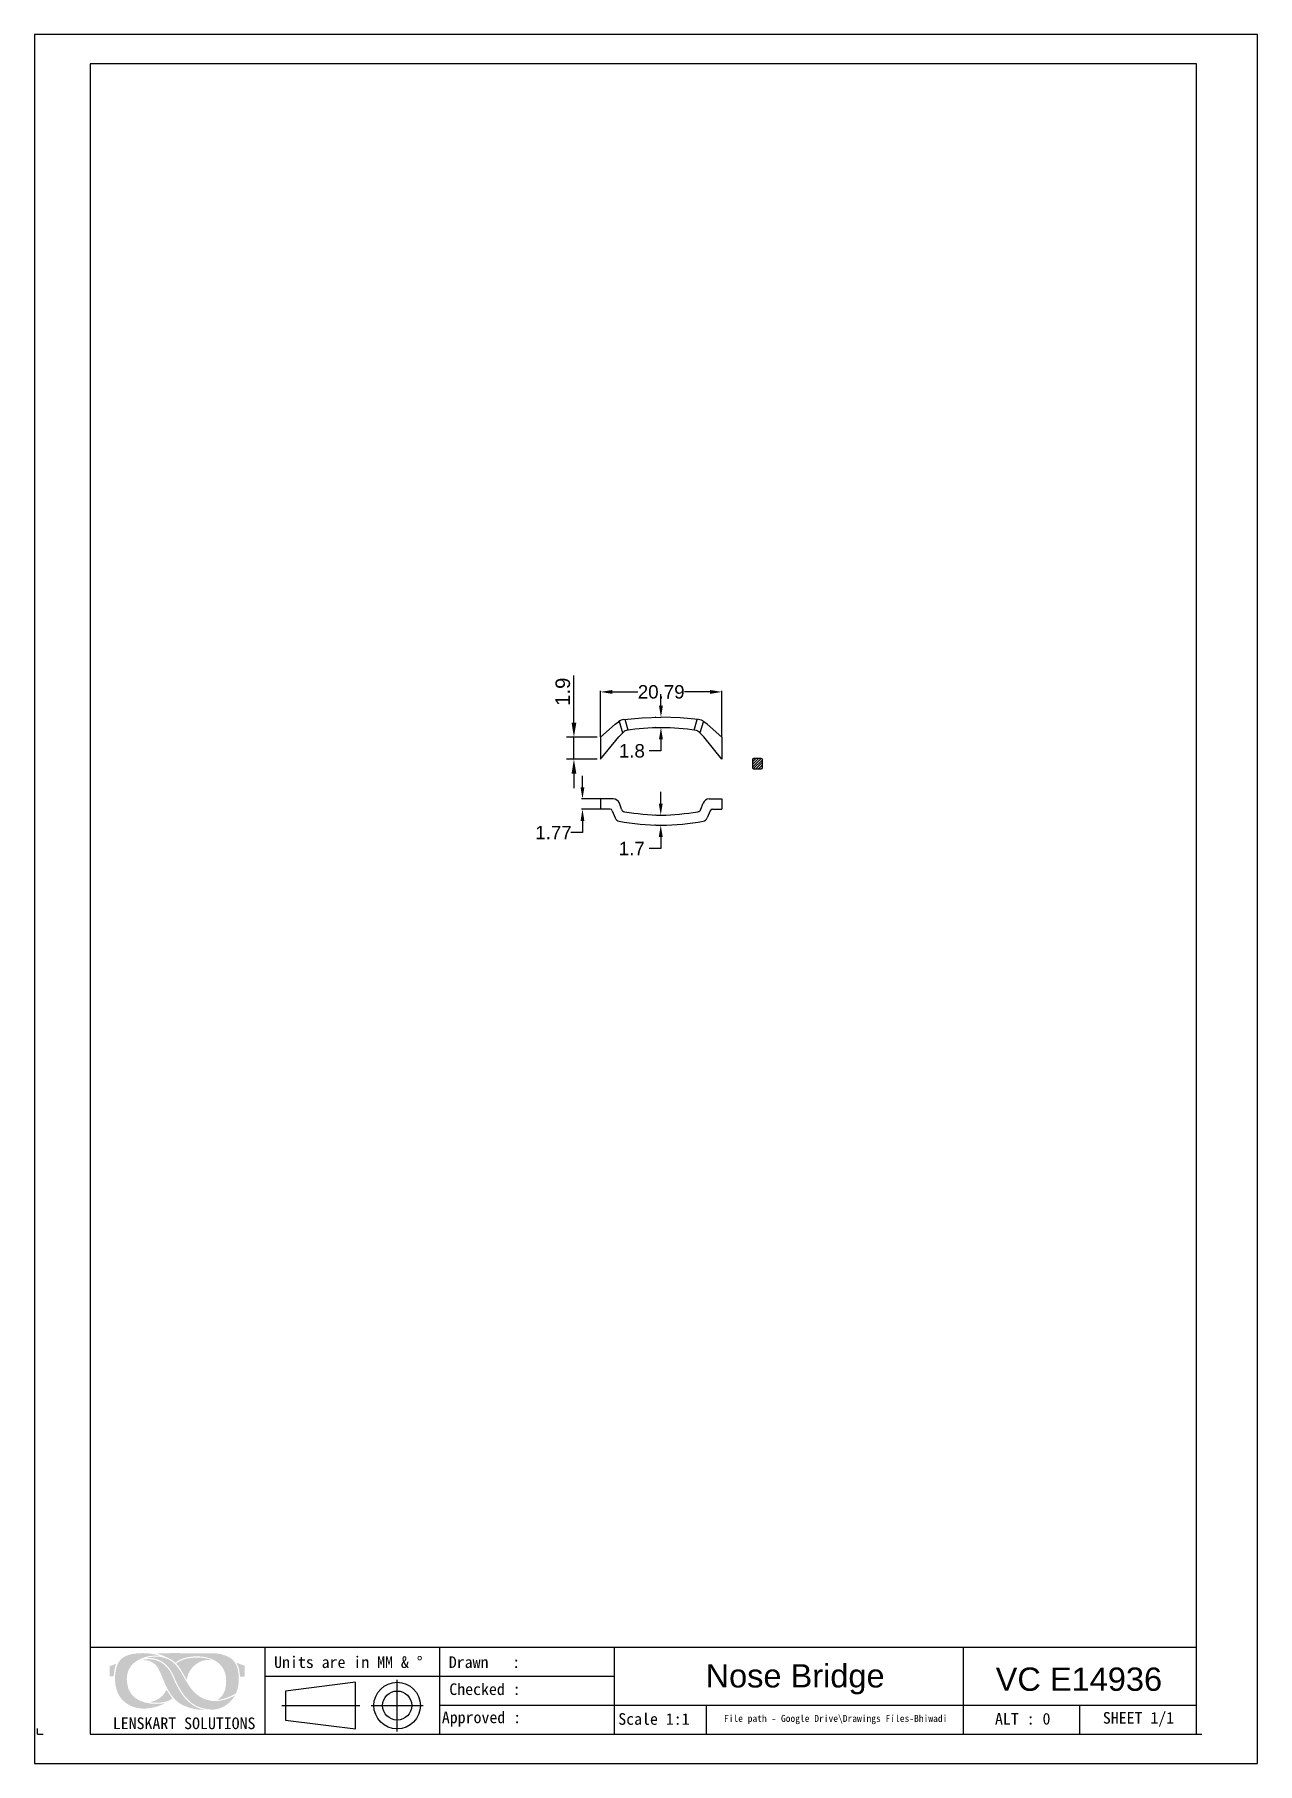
# Model space of a CAD drawing. Header units: millimetres. Extents: x 1944 to 2154, y 1443 to 1740.
import ezdxf

# ---------------------------------------------------------------- set-up
doc = ezdxf.new("R2010")
doc.units = ezdxf.units.MM
doc.layers.add('Dimension', color=3, linetype='Continuous')
doc.layers.add('图框-线条', color=7, linetype='Continuous')
doc.layers.add('绘图层', color=7, linetype='Continuous', lineweight=15)
doc.styles.get("Standard").update_dxf_attribs({"font": 'arial.ttf'})
doc.styles.add('宋体', font='SimSun.ttf')
doc.styles.add('样式 1', font='romant.shx')
doc.dimstyles.new('ISO-25$0', dxfattribs={"dimtxt": 2.5, "dimasz": 2.5, "dimexe": 0.5, "dimexo": 1, "dimgap": 1, "dimtad": 0, "dimtih": 1, "dimtoh": 1, "dimdec": 1, "dimzin": 10, "dimdsep": 46, "dimlunit": 6, "dimtxsty": '样式 1', "dimcen": 0, "dimclrd": 256, "dimclre": 256, "dimclrt": 7, "dimazin": 0, "dimtfac": 1, "dimtdec": 1, "dimtofl": 0, "dimtmove": 0, "dimatfit": 0, "dimfxl": 1, "dimtolj": 1, "dimtzin": 10, "dimarcsym": 0})
doc.dimstyles.new('Standard$0', dxfattribs={"dimtxt": 2.3, "dimasz": 2, "dimexe": 1, "dimexo": 1, "dimgap": 1, "dimtad": 0, "dimtih": 1, "dimtoh": 1, "dimdec": 1, "dimzin": 0, "dimdsep": 46, "dimtxsty": 'Standard', "dimcen": 0, "dimclrd": 4, "dimclre": 4, "dimclrt": 4, "dimadec": 1, "dimazin": 0, "dimtfac": 1, "dimtdec": 1, "dimtofl": 0, "dimtmove": 0, "dimatfit": 0, "dimfxl": 1, "dimtolj": 1, "dimtzin": 0, "dimarcsym": 0})

# ---------------------------------------------------------------- blocks, each defined once
blk = doc.blocks.new('*D19')
at = {"layer": 'Defpoints', "color": 0, "transparency": 16777216}
for p in [(2036.71, 1619.39), (2041.3, 1619.39), (2041.3, 1615.6)]:
    blk.add_point(p, dxfattribs=at)
at = {"layer": 'Dimension', "color": 0, "lineweight": -2, "transparency": 16777216}
for p, q in [((2036.71, 1621.89), (2036.71, 1629.97)), ((2040.68, 1619.39), (2035.46, 1619.39)), ((2036.71, 1615.6), (2036.71, 1619.39)), ((2040.68, 1615.6), (2035.46, 1615.6)), ((2036.71, 1613.1), (2036.71, 1610.6))]:
    blk.add_line(p, q, dxfattribs=at)
at = {"layer": 'Dimension', "color": 0, "transparency": 16777216}
for points in [[(2036.3, 1621.89), (2037.13, 1621.89), (2036.71, 1619.39)], [(2036.3, 1613.1), (2037.13, 1613.1), (2036.71, 1615.6)]]:
    blk.add_solid(points, dxfattribs=at)
at = {"layer": 'Dimension', "color": 0, "transparency": 16777216, "insert": (2034.81, 1627.18), "char_height": 2.5, "attachment_point": 5, "rotation": 90}
blk.add_mtext('1.9', dxfattribs=at)
blk = doc.blocks.new('*D20')
at = {"color": 0, "lineweight": -2, "transparency": 16777216}
for p, q in [((2038.18, 1610.77), (2038.18, 1612.77)), ((2041.24, 1608.77), (2038, 1608.77)), ((2041.24, 1607), (2038, 1607)), ((2038.18, 1605), (2038.18, 1603)), ((2038.18, 1603), (2036.18, 1603))]:
    blk.add_line(p, q, dxfattribs=at)
at = {"color": 0, "transparency": 16777216}
for points in [[(2037.85, 1610.77), (2038.51, 1610.77), (2038.18, 1608.77)], [(2037.85, 1605), (2038.51, 1605), (2038.18, 1607)]]:
    blk.add_solid(points, dxfattribs=at)
at = {"layer": 'Defpoints', "color": 0, "transparency": 16777216}
for p in [(2038.18, 1607), (2041.3, 1608.77), (2041.3, 1607)]:
    blk.add_point(p, dxfattribs=at)
at = {"color": 0, "lineweight": 9, "transparency": 16777216, "insert": (2033.21, 1603), "char_height": 2.3, "attachment_point": 5}
blk.add_mtext('\\A1;1.77', dxfattribs=at)
blk = doc.blocks.new('*D21')
at = {"color": 0, "lineweight": -2, "transparency": 16777216}
for p, q in [((2041.3, 1619.46), (2041.3, 1627.34)), ((2043.3, 1627.16), (2047.71, 1627.16)), ((2060.1, 1627.16), (2055.69, 1627.16)), ((2062.1, 1619.46), (2062.1, 1627.34))]:
    blk.add_line(p, q, dxfattribs=at)
at = {"color": 0, "transparency": 16777216}
for points in [[(2043.3, 1627.49), (2043.3, 1626.82), (2041.3, 1627.16)], [(2060.1, 1627.49), (2060.1, 1626.82), (2062.1, 1627.16)]]:
    blk.add_solid(points, dxfattribs=at)
at = {"layer": 'Defpoints', "color": 0, "transparency": 16777216}
for p in [(2062.1, 1627.16), (2041.3, 1619.39), (2062.1, 1619.39)]:
    blk.add_point(p, dxfattribs=at)
at = {"color": 0, "lineweight": 9, "transparency": 16777216, "insert": (2051.7, 1627.16), "char_height": 2.3, "attachment_point": 5}
blk.add_mtext('\\A1;20.79', dxfattribs=at)
blk = doc.blocks.new('*D22')
at = {"color": 3, "lineweight": -2, "ltscale": 1000, "transparency": 16777216}
for p, q in [((2051.62, 1607.99), (2051.62, 1609.99)), ((2050.7, 1605.99), (2050.62, 1605.99)), ((2050.71, 1604.26), (2050.62, 1604.26)), ((2051.62, 1602.26), (2051.62, 1600.26)), ((2051.62, 1600.26), (2049.62, 1600.26))]:
    blk.add_line(p, q, dxfattribs=at)
at = {"color": 3, "ltscale": 1000, "transparency": 16777216}
for points in [[(2051.29, 1607.99), (2051.96, 1607.99), (2051.62, 1605.99)], [(2051.29, 1602.26), (2051.96, 1602.26), (2051.62, 1604.26)]]:
    blk.add_solid(points, dxfattribs=at)
at = {"layer": 'Defpoints', "color": 0, "ltscale": 1000, "transparency": 16777216}
for p in [(2051.62, 1604.26), (2051.7, 1605.99), (2051.71, 1604.26)]:
    blk.add_point(p, dxfattribs=at)
at = {"color": 3, "ltscale": 1000, "transparency": 16777216, "insert": (2046.64, 1600.26), "char_height": 2.3, "attachment_point": 5}
blk.add_mtext('\\A1;1.7', dxfattribs=at)
blk = doc.blocks.new('*D23')
at = {"color": 3, "lineweight": -2, "ltscale": 1000, "transparency": 16777216}
for p, q in [((2051.65, 1624.8), (2051.65, 1626.8)), ((2050.7, 1622.8), (2050.65, 1622.8)), ((2050.7, 1621.02), (2050.65, 1621.02)), ((2051.65, 1619.02), (2051.65, 1617.02)), ((2051.65, 1617.02), (2049.65, 1617.02))]:
    blk.add_line(p, q, dxfattribs=at)
at = {"color": 3, "ltscale": 1000, "transparency": 16777216}
for points in [[(2051.32, 1624.8), (2051.99, 1624.8), (2051.65, 1622.8)], [(2051.32, 1619.02), (2051.99, 1619.02), (2051.65, 1621.02)]]:
    blk.add_solid(points, dxfattribs=at)
at = {"layer": 'Defpoints', "color": 0, "ltscale": 1000, "transparency": 16777216}
for p in [(2051.7, 1622.8), (2051.65, 1621.02), (2051.7, 1621.02)]:
    blk.add_point(p, dxfattribs=at)
at = {"color": 3, "ltscale": 1000, "transparency": 16777216, "insert": (2046.66, 1617.02), "char_height": 2.3, "attachment_point": 5}
blk.add_mtext('\\A1;1.8', dxfattribs=at)

msp = doc.modelspace()

# ---------------------------------------------------------------- hatches: boundary and pattern name
at = {"ltscale": 3000}
h = msp.add_hatch(dxfattribs=at)
h.set_pattern_fill('ANSI31', color=1, scale=2.5)
h.set_pattern_definition([(45, (1207.8454, 1712.41637), (-0.22097087, 0.22097087), [])])
h.paths.add_polyline_path([(2069.074, 1615.54, 0.4142136), (2068.874, 1615.74), (2067.574, 1615.74, 0.4142136), (2067.374, 1615.54), (2067.374, 1614.14, 0.4142136), (2067.574, 1613.94), (2068.874, 1613.94, 0.4142136), (2069.074, 1614.14)])
at = {"layer": '图框-线条', "lineweight": 0, "ltscale": 0.1}
h = msp.add_hatch(color=252, dxfattribs=at)
edge = h.paths.add_edge_path()
edge.add_spline(control_points=[(1956.965, 1459.78), (1956.965, 1459.78), (1956.964, 1458.066), (1956.964, 1458.066), (1956.964, 1458.066), (1956.964, 1458.066), (1957.676, 1458.066), (1957.676, 1458.066), (1957.676, 1458.066), (1957.729, 1458.467), (1957.736, 1458.817), (1957.814, 1459.216), (1957.814, 1459.216), (1957.882, 1459.565), (1957.989, 1459.915), (1958.113, 1460.217), (1958.113, 1460.217), (1958.113, 1460.217), (1956.965, 1459.78), (1956.965, 1459.78)], knot_values=[0, 0, 0, 0, 0.1666667, 0.1666667, 0.1666667, 0.1666767, 0.3333333, 0.3333333, 0.3333333, 0.3333433, 0.5, 0.5, 0.5, 0.50001, 0.6666667, 0.6666667, 0.6666667, 0.6666767, 1, 1, 1, 1], degree=3, periodic=0)
edge = h.paths.add_edge_path()
edge.add_spline(control_points=[(1979.366, 1457.992), (1979.366, 1457.992), (1980.172, 1457.985), (1980.172, 1457.985), (1980.172, 1457.985), (1980.172, 1457.985), (1980.175, 1459.839), (1980.175, 1459.839), (1980.175, 1459.839), (1980.175, 1459.839), (1978.763, 1460.399), (1978.763, 1460.399), (1978.763, 1460.399), (1978.908, 1460.041), (1979.07, 1459.781), (1979.179, 1459.333), (1979.179, 1459.333), (1979.29, 1458.878), (1979.327, 1458.48), (1979.366, 1457.992)], knot_values=[0, 0, 0, 0, 0.1666667, 0.1666667, 0.1666667, 0.1666767, 0.3333333, 0.3333333, 0.3333333, 0.3333433, 0.5, 0.5, 0.5, 0.50001, 0.6666667, 0.6666667, 0.6666667, 0.6666767, 1, 1, 1, 1], degree=3, periodic=0)
edge = h.paths.add_edge_path(flags=17)
edge.add_spline(control_points=[(1963.883, 1453.648), (1964.016, 1453.541), (1964.839, 1453.526), (1964.982, 1453.521), (1964.982, 1453.521), (1965.86, 1453.495), (1967.184, 1453.708), (1967.758, 1454.264), (1967.758, 1454.264), (1967.706, 1454.345), (1967.675, 1454.379), (1967.618, 1454.446), (1967.618, 1454.446), (1967.618, 1454.446), (1966.749, 1455.736), (1966.749, 1455.736), (1966.749, 1455.736), (1966.538, 1455.475), (1966.446, 1454.981), (1965.645, 1454.366), (1965.645, 1454.366), (1965.171, 1454.002), (1964.612, 1453.748), (1963.883, 1453.648)], knot_values=[0, 0, 0, 0, 0.1428571, 0.1428571, 0.1428571, 0.1428671, 0.2857143, 0.2857143, 0.2857143, 0.2857243, 0.4285714, 0.4285714, 0.4285714, 0.4285814, 0.5714286, 0.5714286, 0.5714286, 0.5714386, 0.7142857, 0.7142857, 0.7142857, 0.7142957, 1, 1, 1, 1], degree=3, periodic=0)
edge = h.paths.add_edge_path(flags=17)
edge.add_spline(control_points=[(1968.432, 1460.224), (1968.48, 1460.141), (1968.493, 1460.151), (1968.555, 1460.079), (1968.555, 1460.079), (1969.203, 1459.338), (1970.133, 1457.546), (1970.254, 1457.421), (1970.254, 1457.421), (1970.313, 1458.921), (1971.567, 1460.229), (1972.801, 1460.661), (1972.801, 1460.661), (1973.45, 1460.888), (1973.798, 1460.895), (1974.52, 1460.828), (1974.52, 1460.828), (1974.282, 1461.022), (1973.277, 1461.186), (1973.021, 1461.215), (1973.021, 1461.215), (1971.809, 1461.353), (1970.053, 1461.238), (1968.976, 1460.635), (1968.976, 1460.635), (1968.807, 1460.54), (1968.496, 1460.345), (1968.432, 1460.224)], knot_values=[0, 0, 0, 0, 0.125, 0.125, 0.125, 0.12501, 0.25, 0.25, 0.25, 0.25001, 0.375, 0.375, 0.375, 0.37501, 0.5, 0.5, 0.5, 0.50001, 0.625, 0.625, 0.625, 0.62501, 0.75, 0.75, 0.75, 0.75001, 1, 1, 1, 1], degree=3, periodic=0)
edge = h.paths.add_edge_path()
edge.add_spline(control_points=[(1967.851, 1457.872), (1967.445, 1458.789), (1967.319, 1459.043), (1966.679, 1459.732), (1966.679, 1459.732), (1965.804, 1460.676), (1964.459, 1461.145), (1963.133, 1460.965), (1963.133, 1460.965), (1963.045, 1460.953), (1962.969, 1460.942), (1962.885, 1460.926), (1962.885, 1460.926), (1962.885, 1460.926), (1962.651, 1460.854), (1962.651, 1460.854), (1962.651, 1460.854), (1963.419, 1460.816), (1964.017, 1460.705), (1964.525, 1460.321), (1964.525, 1460.321), (1965.03, 1459.939), (1965.225, 1459.636), (1965.55, 1458.971), (1965.55, 1458.971), (1966.079, 1457.889), (1966.437, 1456.678), (1967.029, 1455.677), (1967.029, 1455.677), (1967.659, 1454.609), (1968.27, 1453.828), (1969.334, 1453.209), (1969.334, 1453.209), (1970.189, 1452.711), (1971.979, 1452.24), (1973.168, 1452.288), (1973.168, 1452.288), (1973.036, 1452.353), (1972.851, 1452.379), (1972.693, 1452.427), (1972.693, 1452.427), (1970.483, 1453.1), (1969.205, 1454.977), (1968.231, 1457.037), (1968.231, 1457.037), (1968.1, 1457.315), (1967.978, 1457.587), (1967.851, 1457.872)], knot_values=[0, 0, 0, 0, 0.0769231, 0.0769231, 0.0769231, 0.0769331, 0.1538462, 0.1538462, 0.1538462, 0.1538562, 0.2307692, 0.2307692, 0.2307692, 0.2307792, 0.3076923, 0.3076923, 0.3076923, 0.3077023, 0.3846154, 0.3846154, 0.3846154, 0.3846254, 0.4615385, 0.4615385, 0.4615385, 0.4615485, 0.5384615, 0.5384615, 0.5384615, 0.5384715, 0.6153846, 0.6153846, 0.6153846, 0.6153946, 0.6923077, 0.6923077, 0.6923077, 0.6923177, 0.7692308, 0.7692308, 0.7692308, 0.7692408, 0.8461538, 0.8461538, 0.8461538, 0.8461638, 1, 1, 1, 1], degree=3, periodic=0)
edge = h.paths.add_edge_path()
edge.add_spline(control_points=[(1978.477, 1454.723), (1978.441, 1454.722), (1977.62, 1454.331), (1977.455, 1454.267), (1977.455, 1454.267), (1977.102, 1454.13), (1976.685, 1454.002), (1976.293, 1453.926), (1976.293, 1453.926), (1975.318, 1453.737), (1974.605, 1453.742), (1973.674, 1454.013), (1973.674, 1454.013), (1972.087, 1454.476), (1971.165, 1455.586), (1970.418, 1456.745), (1970.418, 1456.745), (1969.096, 1458.798), (1968.559, 1460.787), (1966.01, 1461.331), (1966.01, 1461.331), (1965.581, 1461.423), (1965.069, 1461.459), (1964.617, 1461.424), (1964.617, 1461.424), (1964.311, 1461.4), (1963.591, 1461.33), (1963.37, 1461.198), (1963.37, 1461.198), (1964.495, 1461.222), (1965.373, 1461.004), (1966.168, 1460.435), (1966.168, 1460.435), (1967.822, 1459.25), (1967.874, 1458.006), (1968.738, 1456.464), (1968.738, 1456.464), (1969.153, 1455.723), (1969.453, 1455.147), (1970.024, 1454.479), (1970.024, 1454.479), (1971.211, 1453.091), (1972.474, 1452.474), (1974.417, 1452.332), (1974.417, 1452.332), (1975.355, 1452.264), (1976.297, 1452.675), (1976.916, 1453.065), (1976.916, 1453.065), (1977.343, 1453.335), (1977.679, 1453.672), (1977.999, 1454.04), (1977.999, 1454.04), (1978.165, 1454.232), (1978.346, 1454.516), (1978.477, 1454.723)], knot_values=[0, 0, 0, 0, 0.0666667, 0.0666667, 0.0666667, 0.0666767, 0.1333333, 0.1333333, 0.1333333, 0.1333433, 0.2, 0.2, 0.2, 0.20001, 0.2666667, 0.2666667, 0.2666667, 0.2666767, 0.3333333, 0.3333333, 0.3333333, 0.3333433, 0.4, 0.4, 0.4, 0.40001, 0.4666667, 0.4666667, 0.4666667, 0.4666767, 0.5333333, 0.5333333, 0.5333333, 0.5333433, 0.6, 0.6, 0.6, 0.60001, 0.6666667, 0.6666667, 0.6666667, 0.6666767, 0.7333333, 0.7333333, 0.7333333, 0.7333433, 0.8, 0.8, 0.8, 0.80001, 0.8666667, 0.8666667, 0.8666667, 0.8666767, 1, 1, 1, 1], degree=3, periodic=0)
edge = h.paths.add_edge_path()
edge.add_spline(control_points=[(1968.279, 1460.384), (1968.839, 1460.819), (1969.003, 1460.958), (1969.822, 1461.188), (1969.822, 1461.188), (1971.692, 1461.711), (1974.105, 1461.573), (1975.571, 1460.422), (1975.571, 1460.422), (1976.374, 1459.791), (1977.03, 1458.687), (1976.992, 1457.138), (1976.992, 1457.138), (1976.964, 1455.996), (1976.684, 1454.889), (1975.777, 1454.23), (1975.777, 1454.23), (1975.717, 1454.187), (1975.47, 1454.033), (1975.413, 1454.014), (1975.413, 1454.014), (1976.302, 1453.959), (1977.697, 1454.563), (1978.431, 1454.979), (1978.431, 1454.979), (1978.708, 1455.136), (1978.68, 1455.109), (1978.798, 1455.429), (1978.798, 1455.429), (1979.263, 1456.692), (1979.278, 1458.441), (1978.854, 1459.669), (1978.854, 1459.669), (1978.659, 1460.233), (1978.445, 1460.528), (1978.078, 1460.896), (1978.078, 1460.896), (1977.318, 1461.657), (1975.807, 1462.012), (1974.715, 1462.012), (1974.715, 1462.012), (1971.49, 1462.01), (1968.181, 1462.047), (1964.976, 1462.011), (1964.976, 1462.011), (1965.209, 1461.908), (1965.625, 1461.813), (1965.893, 1461.715), (1965.893, 1461.715), (1966.166, 1461.616), (1967.346, 1461.061), (1967.577, 1460.921), (1967.577, 1460.921), (1967.898, 1460.726), (1968.22, 1460.418), (1968.279, 1460.384)], knot_values=[0, 0, 0, 0, 0.0666667, 0.0666667, 0.0666667, 0.0666767, 0.1333333, 0.1333333, 0.1333333, 0.1333433, 0.2, 0.2, 0.2, 0.20001, 0.2666667, 0.2666667, 0.2666667, 0.2666767, 0.3333333, 0.3333333, 0.3333333, 0.3333433, 0.4, 0.4, 0.4, 0.40001, 0.4666667, 0.4666667, 0.4666667, 0.4666767, 0.5333333, 0.5333333, 0.5333333, 0.5333433, 0.6, 0.6, 0.6, 0.60001, 0.6666667, 0.6666667, 0.6666667, 0.6666767, 0.7333333, 0.7333333, 0.7333333, 0.7333433, 0.8, 0.8, 0.8, 0.80001, 0.8666667, 0.8666667, 0.8666667, 0.8666767, 1, 1, 1, 1], degree=3, periodic=0)
edge = h.paths.add_edge_path()
edge.add_spline(control_points=[(1966.498, 1453.431), (1966.36, 1453.438), (1966.096, 1453.377), (1965.934, 1453.362), (1965.934, 1453.362), (1963.364, 1453.123), (1960.327, 1453.8), (1959.959, 1456.944), (1959.959, 1456.944), (1959.788, 1458.409), (1960.243, 1459.736), (1961.42, 1460.543), (1961.42, 1460.543), (1962.593, 1461.348), (1963.769, 1461.666), (1965.499, 1461.617), (1965.499, 1461.617), (1965.499, 1461.617), (1964.802, 1461.811), (1964.802, 1461.811), (1964.802, 1461.811), (1963.275, 1462.138), (1960.988, 1462.152), (1959.639, 1461.48), (1959.639, 1461.48), (1958.875, 1461.099), (1958.45, 1460.533), (1958.159, 1459.583), (1958.159, 1459.583), (1957.66, 1457.961), (1957.807, 1455.464), (1959.021, 1454.185), (1959.021, 1454.185), (1959.179, 1454.019), (1959.251, 1453.905), (1959.438, 1453.757), (1959.438, 1453.757), (1959.628, 1453.605), (1959.664, 1453.552), (1959.906, 1453.381), (1959.906, 1453.381), (1961.482, 1452.267), (1963.534, 1452.329), (1965.337, 1452.933), (1965.337, 1452.933), (1965.547, 1453.003), (1965.752, 1453.086), (1965.945, 1453.169), (1965.945, 1453.169), (1966.066, 1453.222), (1966.429, 1453.415), (1966.498, 1453.431)], knot_values=[0, 0, 0, 0, 0.0714286, 0.0714286, 0.0714286, 0.0714386, 0.1428571, 0.1428571, 0.1428571, 0.1428671, 0.2142857, 0.2142857, 0.2142857, 0.2142957, 0.2857143, 0.2857143, 0.2857143, 0.2857243, 0.3571429, 0.3571429, 0.3571429, 0.3571529, 0.4285714, 0.4285714, 0.4285714, 0.4285814, 0.5, 0.5, 0.5, 0.50001, 0.5714286, 0.5714286, 0.5714286, 0.5714386, 0.6428571, 0.6428571, 0.6428571, 0.6428671, 0.7142857, 0.7142857, 0.7142857, 0.7142957, 0.7857143, 0.7857143, 0.7857143, 0.7857243, 0.8571429, 0.8571429, 0.8571429, 0.8571529, 1, 1, 1, 1], degree=3, periodic=0)

# ---------------------------------------------------------------- linework, layer by layer
for p, q in [((2043.78, 1621.597), (2044.367, 1622.048)), ((2044.464, 1622.118), (2045.081, 1620.112)), ((2045.295, 1622.414), (2048.443, 1622.711)), ((2046.048, 1620.587), (2045.509, 1622.434)), ((2048.436, 1622.711), (2051.703, 1622.799)), ((2054.965, 1622.711), (2051.698, 1622.799)), ((2058.106, 1622.414), (2054.958, 1622.711)), ((2057.353, 1620.587), (2057.892, 1622.434)), ((2058.937, 1622.118), (2058.32, 1620.112)), ((2059.621, 1621.597), (2059.034, 1622.048)), ((2041.303, 1619.395), (2043.78, 1621.597)), ((2041.303, 1615.598), (2044.406, 1619.472)), ((2041.303, 1619.395), (2041.303, 1615.598)), ((2044.406, 1619.472), (2045.206, 1620.23)), ((2045.204, 1620.228), (2045.335, 1620.359)), ((2058.197, 1620.228), (2058.066, 1620.359)), ((2058.995, 1619.472), (2058.195, 1620.23)), ((2062.098, 1615.598), (2058.995, 1619.472)), ((2062.098, 1619.395), (2059.621, 1621.597)), ((2062.098, 1619.395), (2062.098, 1615.598)), ((2068.874, 1615.74), (2067.574, 1615.74)), ((2067.374, 1615.54), (2067.374, 1614.14)), ((2067.574, 1613.94), (2068.874, 1613.94)), ((2069.074, 1614.14), (2069.074, 1615.54)), ((2043.474, 1608.768), (2041.303, 1608.768)), ((2041.303, 1608.768), (2041.303, 1606.999)), ((2042.917, 1606.999), (2041.303, 1606.999)), ((2044.868, 1607.037), (2044.51, 1608.038)), ((2058.533, 1607.037), (2058.891, 1608.038)), ((2059.927, 1608.768), (2062.098, 1608.768)), ((2060.484, 1606.999), (2062.098, 1606.999)), ((2062.098, 1608.768), (2062.098, 1606.999)), ((2043.286, 1606.754), (2043.814, 1605.501)), ((2060.115, 1606.754), (2059.587, 1605.501)), ((1953.607, 1463.085), (2143.607, 1463.085)), ((1983.607, 1463.085), (1983.607, 1448.085)), ((2013.607, 1463.085), (2013.607, 1448.085)), ((2043.607, 1463.085), (2043.607, 1448.085)), ((2103.607, 1448.085), (2103.607, 1463.085)), ((1983.607, 1458.085), (2043.607, 1458.085)), ((2006.353, 1448.581), (2006.353, 1457.47)), ((1986.542, 1453.025), (1999.935, 1453.025)), ((2001.908, 1453.025), (2010.797, 1453.025)), ((2013.607, 1453.085), (2143.607, 1453.085)), ((2059.446, 1453.071), (2059.446, 1448.071)), ((2123.607, 1448.085), (2123.607, 1453.085)), ((1944.571, 1448.085), (1944.571, 1449.085)), ((1944.571, 1448.085), (1945.571, 1448.085)), ((1953.607, 1448.085), (2144.571, 1448.085))]:
    msp.add_line(p, q)
for points in [[(1944.089, 1443.085), (2154.089, 1443.085), (2154.089, 1740.085), (1944.089, 1740.085)], [(1987.203, 1450.525), (1999.203, 1449.025), (1999.203, 1457.025), (1987.203, 1455.525)]]:
    msp.add_lwpolyline(points, close=True)
msp.add_lwpolyline([(2143.607, 1448.085), (2143.607, 1735.085), (1953.607, 1735.085), (1953.607, 1448.085)])
for radius in [4, 2.5]:
    msp.add_circle((2006.353, 1453.025), radius)
for centre, radius, start, end in [((2045.465, 1620.622), 1.8, 95.40379, 127.56859), ((2057.936, 1620.622), 1.8, 52.43141, 84.59621), ((2045.759, 1619.935), 0.6, 99.18258, 135), ((2051.748, 1582.888), 38.128, 90.07106, 99.18258), ((2051.653, 1582.888), 38.128, 80.81742, 89.92894), ((2057.642, 1619.935), 0.6, 45, 80.81742), ((2067.574, 1615.54), 0.2, 90, 180), ((2068.874, 1615.54), 0.2, 0, 90), ((2067.574, 1614.14), 0.2, 180, 270), ((2068.874, 1614.14), 0.2, 270, 0), ((2042.917, 1606.599), 0.4, 22.83365, 90), ((2043.474, 1607.668), 1.1, 19.65382, 90), ((2045.527, 1607.272), 0.7, 199.65382, 260.57134), ((2057.874, 1607.272), 0.7, 279.42866, 340.34618), ((2059.927, 1607.668), 1.1, 90, 160.34618), ((2060.484, 1606.599), 0.4, 90, 157.16635), ((2044.643, 1605.85), 0.9, 202.83365, 258.84676), ((2051.696, 1641.621), 37.359, 258.84676, 270.00713), ((2052.759, 1650.821), 44.845, 260.57134, 268.6476), ((2050.642, 1650.821), 44.845, 271.3524, 279.42866), ((2051.705, 1641.621), 37.359, 269.99287, 281.15324), ((2058.758, 1605.85), 0.9, 281.15324, 337.16635)]:
    msp.add_arc(centre, radius, start, end)

# ---------------------------------------------------------------- texts
at = {"char_height": 4, "width": 34.34827, "attachment_point": 5}
for s, insert in [('Nose Bridge ', (2074.693, 1457.532)), ('VC E14936', (2123.431, 1457.532))]:
    msp.add_mtext(s, dxfattribs=dict(at, insert=insert))
at = {"layer": '绘图层', "color": 7, "linetype": 'ByBlock', "lineweight": 9, "attachment_point": 5, "style": '宋体'}
for s, insert, char_height, width in [('\\pxql;{\\fNSimSun|b0|i0|c0|p49;Units are in MM & %%D}', (2000.501, 1460.465), 2, 30.54433), ('\\pxql;{\\fNSimSun|b0|i0|c0|p49;Drawn   : }', (2030.501, 1460.465), 2, 30.54433), ('\\pxql;{\\fNSimSun|b0|i0|c0|p49;Checked : }', (2026.761, 1455.819), 2, 22.90147), ('{\\fSimSun|b0|i0|c134|p2;LENSKART SOLUTIONS}', (1969.772, 1449.96), 2, 58.97445), ('\\pxql;{\\fNSimSun|b0|i0|c0|p49;Approved :}', (2025.484, 1450.713), 2, 22.90147), ('\\pxql;{\\fNSimSun|b0|i0|c0|p49;Scale 1:1}', (2055.782, 1450.7), 2, 22.90147), ('\\pxql;{\\fNSimSun|b0|i0|c0|p49;File path - Google Drive\\\\Drawings Files-Bhiwadi}', (2107.418, 1450.621), 1.2, 89.88999), ('{\\fNSimSun|b0|i0|c0|p49;ALT : 0}', (2113.785, 1450.741), 2, 17.27914), ('{\\fNSimSun|b0|i0|c0|p49;SHEET 1/1}', (2133.667, 1450.666), 2, 17.27914)]:
    msp.add_mtext(s, dxfattribs=dict(at, insert=insert, char_height=char_height, width=width))

# ---------------------------------------------------------------- dimensions: what is measured, and where the dimension line sits
at = {"color": 3, "lineweight": 9}
dim = msp.add_linear_dim(base=(2062.0979, 1627.1578), p1=(2041.3031, 1619.3949), p2=(2062.0979, 1619.3949), dimstyle='Standard$0', override={"dimexe": 0.18, "dimexo": 0.0625, "dimgap": 0.09, "dimdec": 2, "dimcen": 0.09, "dimclrd": 0, "dimclre": 0, "dimclrt": 0, "dimtdec": 2, "dimatfit": 3, "dimfxl": 1.25}, dxfattribs=at)
dim.commit()
dim.dimension.update_dxf_attribs({"geometry": '*D21', "text_midpoint": (2051.7005, 1627.1578)})
at = {"color": 1, "ltscale": 1000}
for base, p1, p2, picture, middle in [((2051.652, 1621.016), (2051.698, 1622.799), (2051.7, 1621.016), '*D23', (2046.665, 1617.016)), ((2051.623, 1604.261), (2051.7, 1605.988), (2051.705, 1604.261), '*D22', (2046.637, 1600.261))]:
    dim = msp.add_linear_dim(base=base, p1=p1, p2=p2, angle=90, dimstyle='Standard$0', override={"dimclrd": 3, "dimclre": 3, "dimclrt": 3, "dimfxl": 1.25, "dimarcsym": 2}, dxfattribs=at)
    dim.commit()
    dim.dimension.update_dxf_attribs({"geometry": picture, "text_midpoint": middle})
at = {"color": 3, "lineweight": 9}
dim = msp.add_linear_dim(base=(2038.181, 1606.999), p1=(2041.303, 1608.768), p2=(2041.303, 1606.999), angle=90, dimstyle='Standard$0', override={"dimexe": 0.18, "dimexo": 0.0625, "dimgap": 0.09, "dimdec": 2, "dimcen": 0.09, "dimclrd": 0, "dimclre": 0, "dimclrt": 0, "dimtdec": 2, "dimatfit": 3, "dimfxl": 1.25}, dxfattribs=at)
dim.commit()
dim.dimension.update_dxf_attribs({"geometry": '*D20', "text_midpoint": (2033.212, 1602.999)})
at = {"layer": 'Dimension'}
dim = msp.add_linear_dim(base=(2036.715, 1619.395), p1=(2041.303, 1615.598), p2=(2041.303, 1619.395), angle=90, dimstyle='ISO-25$0', override={"dimexe": 1.25, "dimexo": 0.625, "dimgap": 0.625, "dimtad": 1, "dimtih": 0, "dimtoh": 0, "dimdec": 2, "dimlfac": 0.5, "dimzin": 8, "dimlunit": 2, "dimtxsty": 'Standard', "dimcen": 2.5, "dimclrd": 0, "dimclre": 0, "dimclrt": 0, "dimadec": 0, "dimtdec": 2, "dimtofl": 1, "dimatfit": 3, "dimtolj": 0, "dimtzin": 8}, dxfattribs=at)
dim.commit()
dim.dimension.update_dxf_attribs({"geometry": '*D19', "text_midpoint": (2034.813, 1627.181)})

doc.saveas('drawing.dxf')
